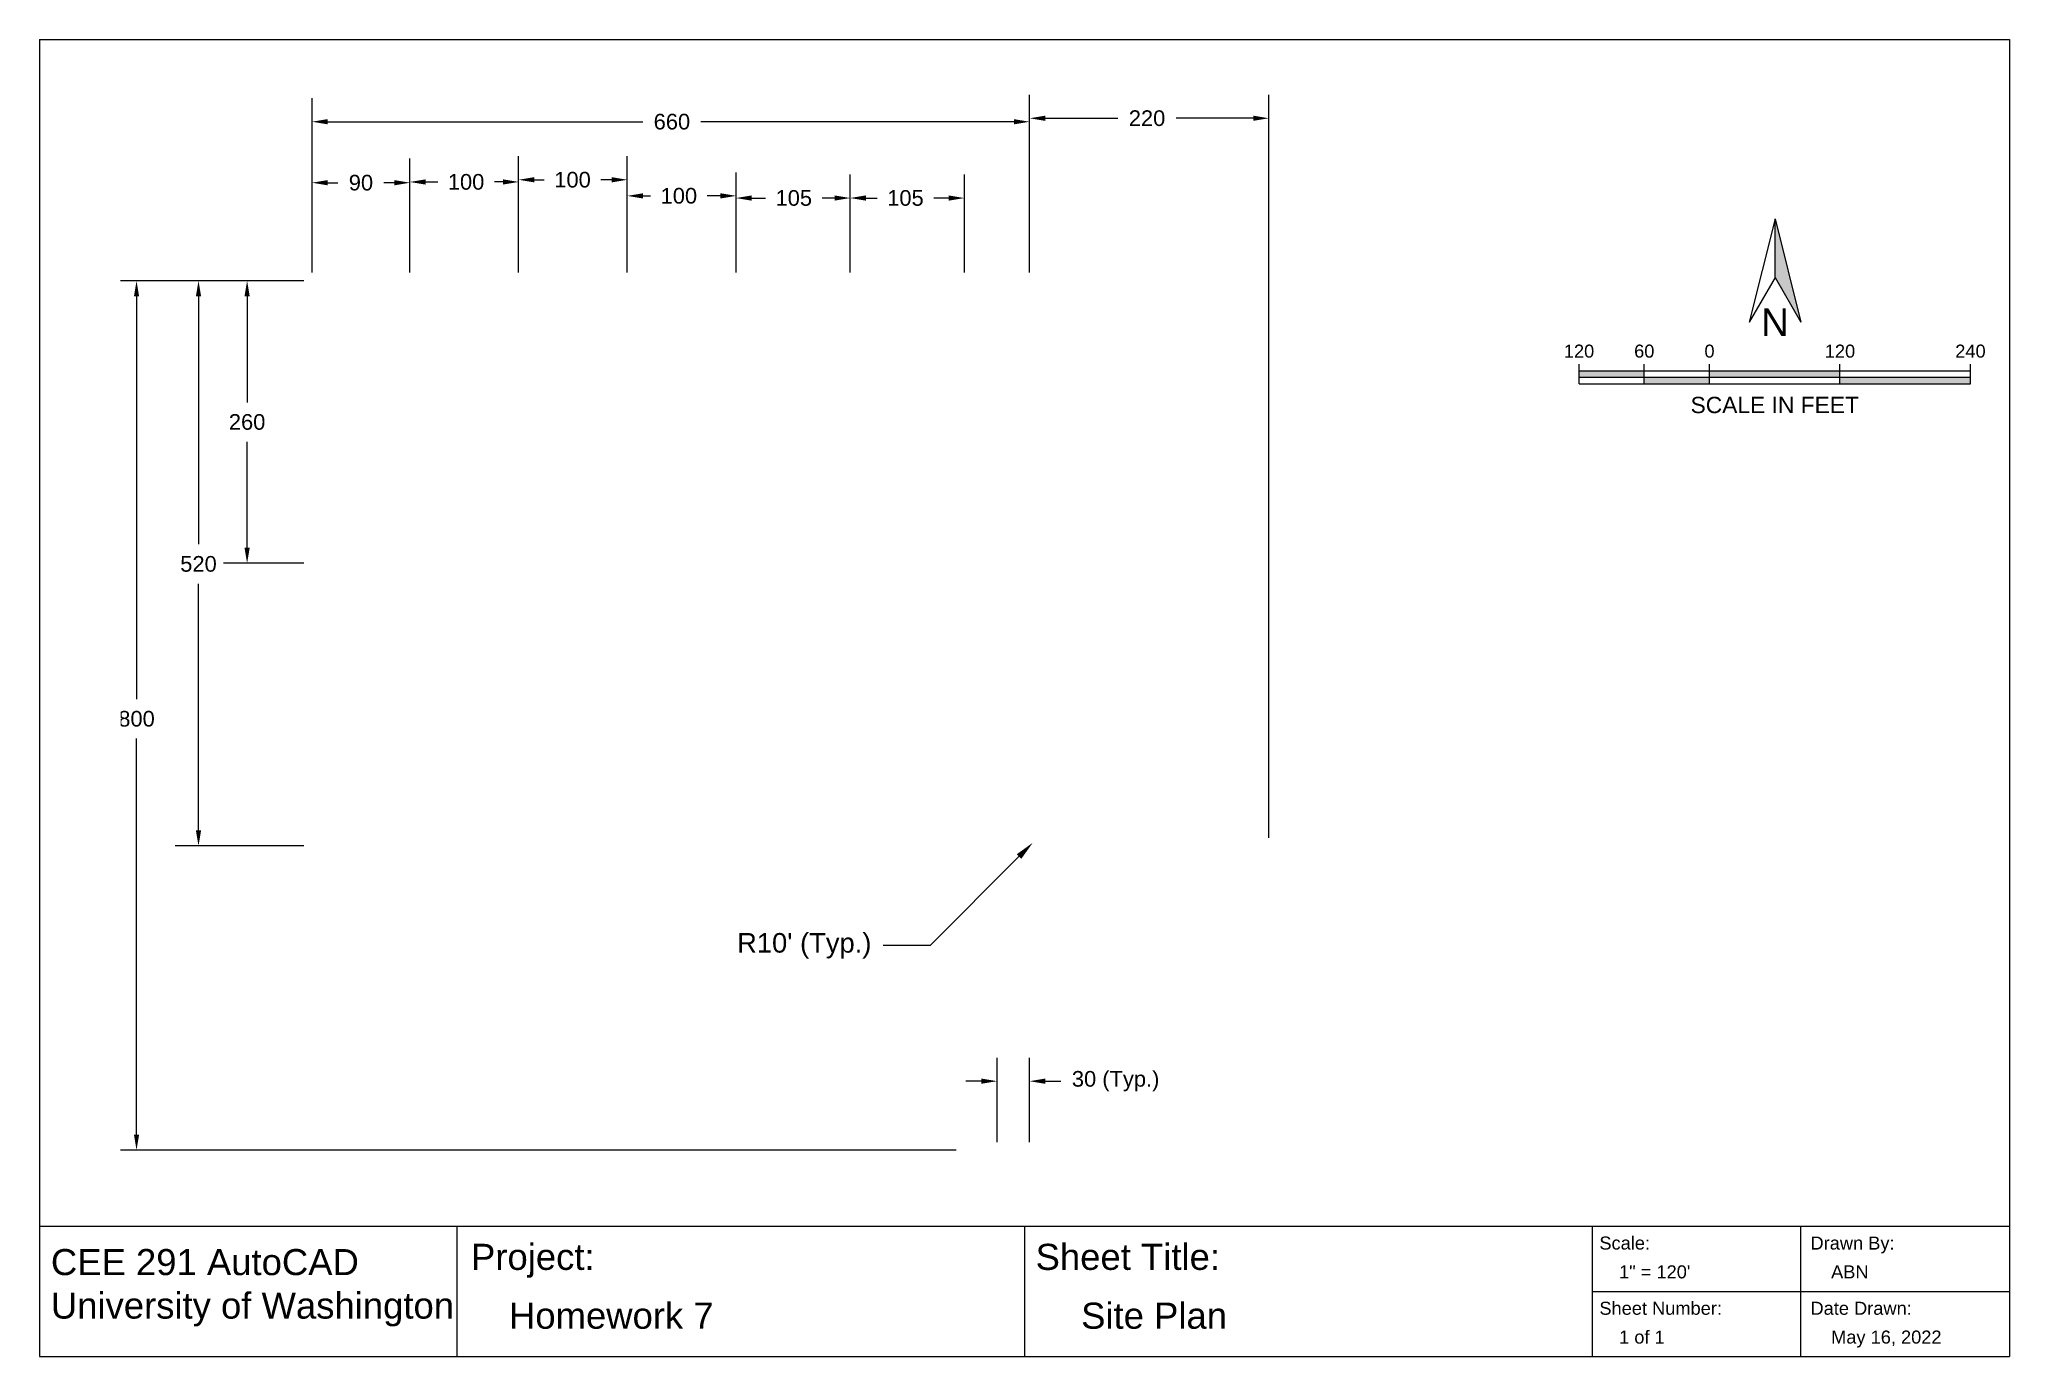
# Paper-space layout 'Layout1' of a CAD drawing. Header units: feet. Extents: x 0.3 to 15.4, y 0.2 to 10.3.
# The model-space entities are those that its viewports show. They can reach past a viewport. Long polylines and large blocks are cut down to what shows.
import ezdxf
from ezdxf import colors
from ezdxf.entities.mleader import LeaderData, LeaderLine
from ezdxf.enums import TextEntityAlignment as Align
from ezdxf.math import Vec2, Vec3

# ---------------------------------------------------------------- set-up
doc = ezdxf.new("R2010")
doc.units = ezdxf.units.FT
doc.header["$MEASUREMENT"] = 0
doc.layers.add('Viewport', color=7, linetype='Continuous')
doc.layers.get('Viewport').freeze()
doc.styles.get("Standard").update_dxf_attribs({"font": 'Arial.ttf'})
doc.styles.add('Title Block Text', font='Arial.ttf')
doc.dimstyles.new('Copy(2) of Standard', dxfattribs={"dimtxt": 0.12, "dimasz": 0.12, "dimexe": 0.18, "dimexo": 0.0625, "dimgap": 0.09, "dimtad": 0, "dimtih": 1, "dimtoh": 1, "dimdec": 0, "dimzin": 0, "dimdsep": 46, "dimtxsty": 'Standard', "dimcen": 0.09, "dimadec": 0, "dimazin": 0, "dimtfac": 1, "dimtdec": 0, "dimtofl": 0, "dimtmove": 0, "dimatfit": 3, "dimfxl": 1, "dimtolj": 1, "dimtzin": 0, "dimarcsym": 0})

# ---------------------------------------------------------------- blocks, each defined once
blk = doc.blocks.new('titleblock')
for p, q in [((0.252, 10.346), (15.352, 10.346)), ((0.252, 10.346), (0.252, 0.246)), ((15.352, 10.346), (15.352, 0.246)), ((0.252, 1.246), (15.352, 1.246)), ((3.452, 1.246), (3.452, 0.246)), ((7.802, 1.246), (7.802, 0.246)), ((12.152, 1.246), (12.152, 0.246)), ((13.752, 0.246), (13.752, 1.246)), ((12.152, 0.746), (15.352, 0.746)), ((0.252, 0.246), (15.352, 0.246))]:
    blk.add_line(p, q)
at = {"attachment_point": 1, "style": 'Title Block Text'}
for s, width, insert, char_height in [('CEE 291 AutoCAD\\PUniversity of Washington', 3.18504, (0.34, 1.071), 0.2), ('Project:', 2.02658, (3.56, 1.111), 0.2), ('Sheet Title:', 2.02658, (7.887, 1.111), 0.2), ('Scale:', 2.02658, (12.208, 1.167), 0.1), ('Drawn By:', 2.02658, (13.826, 1.167), 0.1), ('Sheet Number:', 2.02658, (12.208, 0.667), 0.1), ('Date Drawn:', 2.02658, (13.826, 0.667), 0.1)]:
    blk.add_mtext_dynamic_manual_height_columns(s, width=width, gutter_width=1, heights=[0], dxfattribs=dict(at, insert=insert, char_height=char_height))
blk = doc.blocks.new('North Arrow')
h = blk.add_hatch(color=256)
h.dxf.hatch_style = 1
h.paths.add_polyline_path([(0, 0.325), (0.188, 0), (0, 0.75)])
for p, q in [((0, 0.75), (-0.188, 0)), ((0, 0.75), (0.188, 0)), ((0, 0.325), (0, 0.75)), ((0, 0.325), (-0.188, 0)), ((0, 0.325), (0.188, 0))]:
    blk.add_line(p, q)
at = {"insert": (0, 0), "char_height": 0.2, "attachment_point": 5}
blk.add_mtext_dynamic_manual_height_columns('N', width=0.29091, gutter_width=1, heights=[0], dxfattribs=at)
blk = doc.blocks.new('Scale Bar')
at = {"color": 7}
for p, q in [((-1.5, 0), (-1.5, 0.15)), ((-1.5, 0.1), (1.5, 0.1)), ((-1.5, 0.05), (1.5, 0.05)), ((-1.5, 0), (1.5, 0)), ((-1, 0), (-1, 0.15)), ((-0.5, 0), (-0.5, 0.15)), ((0.5, 0), (0.5, 0.15)), ((1.5, 0), (1.5, 0.15))]:
    blk.add_line(p, q, dxfattribs=at)
for points in [[(-1.5, 0.05), (-1.5, 0.1), (-1, 0.05), (-1, 0.1)], [(-1, 0), (-1, 0.05), (-0.5, 0), (-0.5, 0.05)], [(-0.5, 0.05), (-0.5, 0.1), (0.5, 0.05), (0.5, 0.1)], [(0.5, 0), (0.5, 0.05), (1.5, 0), (1.5, 0.05)]]:
    blk.add_solid(points)
for s, height, p in [('120', 0.1, (-1.5, 0.25)), ('60', 0.1, (-1, 0.25)), ('0', 0.1, (-0.5, 0.25)), ('120', 0.1, (0.5, 0.25)), ('240', 0.1, (1.5, 0.25)), ('SCALE IN FEET', 0.125, (0, -0.163))]:
    blk.add_text(s, height=height, dxfattribs=at).set_placement(p, align=Align.MIDDLE)
blk = doc.blocks.new('*D2')
at = {"color": 0, "lineweight": -2, "transparency": 16777216}
for p, q in [((51.2, 825.9), (51.2, 930.2)), ((141.2, 825.9), (141.2, 930.2)), ((65.6, 908.6), (75.1, 908.6)), ((126.8, 908.6), (117.3, 908.6))]:
    blk.add_line(p, q, dxfattribs=at)
at = {"color": 0, "transparency": 16777216}
for points in [[(65.6, 911), (65.6, 906.2), (51.2, 908.6)], [(126.8, 911), (126.8, 906.2), (141.2, 908.6)]]:
    blk.add_solid(points, dxfattribs=at)
at = {"layer": 'Defpoints', "color": 0, "transparency": 16777216}
for p in [(141.2, 908.6), (51.2, 818.4), (141.2, 818.4)]:
    blk.add_point(p, dxfattribs=at)
at = {"color": 0, "transparency": 16777216, "insert": (96.2, 908.6), "char_height": 14.4, "attachment_point": 5}
blk.add_mtext('\\A1;90', dxfattribs=at)
blk = doc.blocks.new('*D3')
at = {"color": 0, "lineweight": -2, "transparency": 16777216}
for p, q in [((141.2, 825.9), (141.2, 930.9)), ((241.2, 825.9), (241.2, 930.9)), ((155.6, 909.3), (166.9, 909.3)), ((226.8, 909.3), (219, 909.3))]:
    blk.add_line(p, q, dxfattribs=at)
at = {"color": 0, "transparency": 16777216}
for points in [[(155.6, 911.7), (155.6, 906.9), (141.2, 909.3)], [(226.8, 911.7), (226.8, 906.9), (241.2, 909.3)]]:
    blk.add_solid(points, dxfattribs=at)
at = {"layer": 'Defpoints', "color": 0, "transparency": 16777216}
for p in [(241.2, 909.3), (141.2, 818.4), (241.2, 818.4)]:
    blk.add_point(p, dxfattribs=at)
at = {"color": 0, "transparency": 16777216, "insert": (192.9, 909.3), "char_height": 14.4, "attachment_point": 5}
blk.add_mtext('\\A1;100', dxfattribs=at)
blk = doc.blocks.new('*D4')
at = {"color": 0, "lineweight": -2, "transparency": 16777216}
for p, q in [((241.2, 825.9), (241.2, 932.9)), ((341.2, 825.9), (341.2, 932.9)), ((255.6, 911.3), (264.8, 911.3)), ((326.8, 911.3), (316.8, 911.3))]:
    blk.add_line(p, q, dxfattribs=at)
at = {"color": 0, "transparency": 16777216}
for points in [[(255.6, 913.7), (255.6, 908.9), (241.2, 911.3)], [(326.8, 913.7), (326.8, 908.9), (341.2, 911.3)]]:
    blk.add_solid(points, dxfattribs=at)
at = {"layer": 'Defpoints', "color": 0, "transparency": 16777216}
for p in [(341.2, 911.3), (241.2, 818.4), (341.2, 818.4)]:
    blk.add_point(p, dxfattribs=at)
at = {"color": 0, "transparency": 16777216, "insert": (290.8, 911.3), "char_height": 14.4, "attachment_point": 5}
blk.add_mtext('\\A1;100', dxfattribs=at)
blk = doc.blocks.new('*D5')
at = {"color": 0, "lineweight": -2, "transparency": 16777216}
for p, q in [((341.2, 825.9), (341.2, 918.1)), ((441.2, 825.9), (441.2, 918.1)), ((355.6, 896.5), (362.6, 896.5)), ((426.8, 896.5), (414.6, 896.5))]:
    blk.add_line(p, q, dxfattribs=at)
at = {"color": 0, "transparency": 16777216}
for points in [[(355.6, 898.9), (355.6, 894.1), (341.2, 896.5)], [(426.8, 898.9), (426.8, 894.1), (441.2, 896.5)]]:
    blk.add_solid(points, dxfattribs=at)
at = {"layer": 'Defpoints', "color": 0, "transparency": 16777216}
for p in [(441.2, 896.5), (341.2, 818.4), (441.2, 818.4)]:
    blk.add_point(p, dxfattribs=at)
at = {"color": 0, "transparency": 16777216, "insert": (388.6, 896.5), "char_height": 14.4, "attachment_point": 5}
blk.add_mtext('\\A1;100', dxfattribs=at)
blk = doc.blocks.new('*D6')
at = {"color": 0, "lineweight": -2, "transparency": 16777216}
for p, q in [((441.2, 825.9), (441.2, 916.1)), ((546.2, 825.9), (546.2, 916.1)), ((455.6, 894.5), (468.2, 894.5)), ((531.8, 894.5), (520.4, 894.5))]:
    blk.add_line(p, q, dxfattribs=at)
at = {"color": 0, "transparency": 16777216}
for points in [[(455.6, 896.9), (455.6, 892.1), (441.2, 894.5)], [(531.8, 896.9), (531.8, 892.1), (546.2, 894.5)]]:
    blk.add_solid(points, dxfattribs=at)
at = {"layer": 'Defpoints', "color": 0, "transparency": 16777216}
for p in [(546.2, 894.5), (441.2, 818.4), (546.2, 818.4)]:
    blk.add_point(p, dxfattribs=at)
at = {"color": 0, "transparency": 16777216, "insert": (494.3, 894.5), "char_height": 14.4, "attachment_point": 5}
blk.add_mtext('\\A1;105', dxfattribs=at)
blk = doc.blocks.new('*D7')
at = {"color": 0, "lineweight": -2, "transparency": 16777216}
for p, q in [((546.2, 825.9), (546.2, 916.1)), ((651.2, 825.9), (651.2, 916.1)), ((560.6, 894.5), (570.9, 894.5)), ((636.8, 894.5), (623.1, 894.5))]:
    blk.add_line(p, q, dxfattribs=at)
at = {"color": 0, "transparency": 16777216}
for points in [[(560.6, 896.9), (560.6, 892.1), (546.2, 894.5)], [(636.8, 896.9), (636.8, 892.1), (651.2, 894.5)]]:
    blk.add_solid(points, dxfattribs=at)
at = {"layer": 'Defpoints', "color": 0, "transparency": 16777216}
for p in [(651.2, 894.5), (546.2, 818.4), (651.2, 818.4)]:
    blk.add_point(p, dxfattribs=at)
at = {"color": 0, "transparency": 16777216, "insert": (597, 894.5), "char_height": 14.4, "attachment_point": 5}
blk.add_mtext('\\A1;105', dxfattribs=at)
blk = doc.blocks.new('*D8')
at = {"color": 0, "lineweight": -2, "transparency": 16777216}
for p, q in [((51.2, 825.9), (51.2, 986.3)), ((711.2, 825.9), (711.2, 986.3)), ((65.6, 964.7), (355.5, 964.7)), ((696.8, 964.7), (408.9, 964.7))]:
    blk.add_line(p, q, dxfattribs=at)
at = {"color": 0, "transparency": 16777216}
for points in [[(65.6, 967.1), (65.6, 962.3), (51.2, 964.7)], [(696.8, 967.1), (696.8, 962.3), (711.2, 964.7)]]:
    blk.add_solid(points, dxfattribs=at)
at = {"layer": 'Defpoints', "color": 0, "transparency": 16777216}
for p in [(711.2, 964.7), (51.2, 818.4), (711.2, 818.4)]:
    blk.add_point(p, dxfattribs=at)
at = {"color": 0, "transparency": 16777216, "insert": (382.2, 964.7), "char_height": 14.4, "attachment_point": 5}
blk.add_mtext('\\A1;660', dxfattribs=at)
blk = doc.blocks.new('*D9')
at = {"color": 0, "lineweight": -2, "transparency": 16777216}
for p, q in [((711.2, 825.9), (711.2, 989.5)), ((931.2, 305.9), (931.2, 989.5)), ((725.6, 967.9), (792.4, 967.9)), ((916.8, 967.9), (846, 967.9))]:
    blk.add_line(p, q, dxfattribs=at)
at = {"color": 0, "transparency": 16777216}
for points in [[(725.6, 970.3), (725.6, 965.5), (711.2, 967.9)], [(916.8, 970.3), (916.8, 965.5), (931.2, 967.9)]]:
    blk.add_solid(points, dxfattribs=at)
at = {"layer": 'Defpoints', "color": 0, "transparency": 16777216}
for p in [(931.2, 967.9), (711.2, 818.4), (931.2, 298.4)]:
    blk.add_point(p, dxfattribs=at)
at = {"color": 0, "transparency": 16777216, "insert": (819.2, 967.9), "char_height": 14.4, "attachment_point": 5}
blk.add_mtext('\\A1;220', dxfattribs=at)
blk = doc.blocks.new('*D10')
at = {"color": 0, "lineweight": -2, "transparency": 16777216}
for p, q in [((43.7, 818.4), (-30.1, 818.4)), ((-8.5, 804), (-8.5, 706.5)), ((-8.5, 572.8), (-8.5, 670.2)), ((43.7, 558.4), (-30.1, 558.4))]:
    blk.add_line(p, q, dxfattribs=at)
at = {"color": 0, "transparency": 16777216}
for points in [[(-10.9, 804), (-6.1, 804), (-8.5, 818.4)], [(-10.9, 572.8), (-6.1, 572.8), (-8.5, 558.4)]]:
    blk.add_solid(points, dxfattribs=at)
at = {"layer": 'Defpoints', "color": 0, "transparency": 16777216}
for p in [(51.2, 818.4), (-8.5, 558.4), (51.2, 558.4)]:
    blk.add_point(p, dxfattribs=at)
at = {"color": 0, "transparency": 16777216, "insert": (-8.5, 688.4), "char_height": 14.4, "attachment_point": 5}
blk.add_mtext('\\A1;260', dxfattribs=at)
blk = doc.blocks.new('*D11')
at = {"color": 0, "lineweight": -2, "transparency": 16777216}
for p, q in [((43.7, 818.4), (-74.8, 818.4)), ((-53.2, 804), (-53.2, 575.9)), ((-53.2, 312.8), (-53.2, 539.6)), ((43.7, 298.4), (-74.8, 298.4))]:
    blk.add_line(p, q, dxfattribs=at)
at = {"color": 0, "transparency": 16777216}
for points in [[(-55.6, 804), (-50.8, 804), (-53.2, 818.4)], [(-55.6, 312.8), (-50.8, 312.8), (-53.2, 298.4)]]:
    blk.add_solid(points, dxfattribs=at)
at = {"layer": 'Defpoints', "color": 0, "transparency": 16777216}
for p in [(51.2, 818.4), (-53.2, 298.4), (51.2, 298.4)]:
    blk.add_point(p, dxfattribs=at)
at = {"color": 0, "transparency": 16777216, "insert": (-53.2, 557.8), "char_height": 14.4, "attachment_point": 5}
blk.add_mtext('\\A1;520', dxfattribs=at)
blk = doc.blocks.new('*D12')
at = {"color": 0, "lineweight": -2, "transparency": 16777216}
for p, q in [((43.7, 818.4), (-131.8, 818.4)), ((-110.2, 804), (-110.2, 433.5)), ((-110.2, 32.8), (-110.2, 397.2)), ((643.7, 18.4), (-131.8, 18.4))]:
    blk.add_line(p, q, dxfattribs=at)
at = {"color": 0, "transparency": 16777216}
for points in [[(-112.6, 804), (-107.8, 804), (-110.2, 818.4)], [(-112.6, 32.8), (-107.8, 32.8), (-110.2, 18.4)]]:
    blk.add_solid(points, dxfattribs=at)
at = {"layer": 'Defpoints', "color": 0, "transparency": 16777216}
for p in [(-110.2, 818.4), (51.2, 818.4), (651.2, 18.4)]:
    blk.add_point(p, dxfattribs=at)
at = {"color": 0, "transparency": 16777216, "insert": (-110.2, 415.3), "char_height": 14.4, "attachment_point": 5}
blk.add_mtext('\\A1;800', dxfattribs=at)
blk = doc.blocks.new('*D13')
at = {"color": 0, "lineweight": -2, "transparency": 16777216}
for p, q in [((681.2, 25.9), (681.2, 103.5)), ((711.2, 25.9), (711.2, 103.5)), ((666.8, 81.9), (652.4, 81.9)), ((725.6, 81.9), (740, 81.9))]:
    blk.add_line(p, q, dxfattribs=at)
at = {"color": 0, "transparency": 16777216}
for points in [[(666.8, 84.3), (666.8, 79.5), (681.2, 81.9)], [(725.6, 84.3), (725.6, 79.5), (711.2, 81.9)]]:
    blk.add_solid(points, dxfattribs=at)
at = {"layer": 'Defpoints', "color": 0, "transparency": 16777216}
for p in [(711.2, 81.9), (681.2, 18.4), (711.2, 18.4)]:
    blk.add_point(p, dxfattribs=at)
at = {"color": 0, "transparency": 16777216, "insert": (790.3, 81.9), "char_height": 14.4, "attachment_point": 5}
blk.add_mtext('\\A1;30 (Typ.)', dxfattribs=at)

msp = doc.modelspace()

# ---------------------------------------------------------------- dimensions: what is measured, and where the dimension line sits
for base, p1, p2, picture, middle in [((711.2, 964.7), (51.2, 818.4), (711.2, 818.4), '*D8', (382.2, 964.7)), ((931.2, 967.9), (711.2, 818.4), (931.2, 298.4), '*D9', (819.2, 967.9)), ((141.2, 908.6), (51.2, 818.4), (141.2, 818.4), '*D2', (96.2, 908.6)), ((241.2, 909.3), (141.2, 818.4), (241.2, 818.4), '*D3', (192.9, 909.3)), ((341.2, 911.3), (241.2, 818.4), (341.2, 818.4), '*D4', (290.8, 911.3)), ((441.2, 896.5), (341.2, 818.4), (441.2, 818.4), '*D5', (388.6, 896.5)), ((546.2, 894.5), (441.2, 818.4), (546.2, 818.4), '*D6', (494.3, 894.5)), ((651.2, 894.5), (546.2, 818.4), (651.2, 818.4), '*D7', (597, 894.5))]:
    dim = msp.add_linear_dim(base=base, p1=p1, p2=p2, dimstyle='Copy(2) of Standard')
    dim.commit()
    dim.dimension.update_dxf_attribs({"geometry": picture, "text_midpoint": middle, "dimtype": 160})
for base, p1, p2, picture, middle in [((-110.2, 818.4), (651.2, 18.4), (51.2, 818.4), '*D12', (-110.2, 415.3)), ((-53.2, 298.4), (51.2, 818.4), (51.2, 298.4), '*D11', (-53.2, 557.8))]:
    dim = msp.add_linear_dim(base=base, p1=p1, p2=p2, angle=90, dimstyle='Copy(2) of Standard')
    dim.commit()
    dim.dimension.update_dxf_attribs({"geometry": picture, "text_midpoint": middle, "dimtype": 160})
dim = msp.add_linear_dim(base=(-8.5, 558.4), p1=(51.2, 818.4), p2=(51.2, 558.4), angle=90, dimstyle='Copy(2) of Standard')
dim.commit()
dim.dimension.update_dxf_attribs({"geometry": '*D10', "text_midpoint": (-8.5, 688.4)})
dim = msp.add_linear_dim(base=(711.2, 81.9), p1=(681.2, 18.4), p2=(711.2, 18.4), text='<> (Typ.)', dimstyle='Copy(2) of Standard')
dim.commit()
dim.dimension.update_dxf_attribs({"geometry": '*D13', "text_midpoint": (790.3, 81.9)})

# ---------------------------------------------------------------- leaders
ml = msp.add_multileader_mtext('Standard')
ml.set_content("R10' (Typ.)", color=256)
ml.set_leader_properties()
ml.build(insert=Vec2(0, 0))
ml.multileader.update_dxf_attribs({"dogleg_length": 0.36, "arrow_head_size": 18, "scale": 120})
ctx = ml.context
ctx.base_point, ctx.scale, ctx.char_height, ctx.arrow_head_size, ctx.landing_gap_size, ctx.plane_origin = Vec3(434.2, 206.6), 120, 18, 18, 10.8, Vec3(714.1, 301.3)
ctx.text_align_type = 2
notes = []
notes.append((ctx, [(0, (1, 1, 0), (619.7, 206.6), (-1, 0), 43.2, [(0, [(714.1, 301.3)], 0, [])])]))
ctx.mtext.insert, ctx.mtext.alignment, ctx.mtext.flow_direction = Vec3(565.7, 218.2), 3, 5
for ctx, leaders in notes:
    for number, flags, end, landing, length, lines in leaders:
        leader = LeaderData()
        leader.index, (leader.has_last_leader_line, leader.has_dogleg_vector, leader.attachment_direction) = number, flags
        leader.last_leader_point, leader.dogleg_vector, leader.dogleg_length = Vec3(end), Vec3(landing), length
        for number, points, colour, breaks in lines:
            line = LeaderLine()
            line.index, line.vertices, line.color, line.breaks = number, Vec3.list(points), colors.encode_raw_color(colour), breaks
            leader.lines.append(line)
        ctx.leaders.append(leader)

psp = doc.layouts.get("Layout1")

# ---------------------------------------------------------------- block references
for name, p in [('titleblock', (0, 0)), ('Scale Bar', (13.552, 7.706))]:
    psp.add_blockref(name, p)
at = {"xscale": 1.058224764474263, "yscale": 1.058224764474263, "zscale": 1.058224764474263}
psp.add_blockref('North Arrow', (13.554, 8.177), dxfattribs=at)

# ---------------------------------------------------------------- texts
at = {"attachment_point": 1, "style": 'Title Block Text'}
for s, width, insert, char_height in [('1" = 120\'', 1.13094, (12.359, 0.946), 0.1), ('ABN', 2.02658, (13.984, 0.946), 0.1), ('Homework 7', 3.91907, (3.851, 0.66), 0.2), ('Site Plan', 3.91907, (8.236, 0.66), 0.2), ('1 of 1 ', 2.02658, (12.359, 0.446), 0.1), ('May 16, 2022', 1.059, (13.984, 0.446), 0.1)]:
    psp.add_mtext_dynamic_manual_height_columns(s, width=width, gutter_width=1, heights=[0], dxfattribs=dict(at, insert=insert, char_height=char_height))

# ---------------------------------------------------------------- viewports
at = {"layer": 'Viewport'}
psp.add_viewport(center=(6.237, 5.81), size=(10.725, 8.66588), view_center_point=(518.685, 496.136), view_height=1039.90559, dxfattribs=at)

doc.saveas('drawing.dxf')
